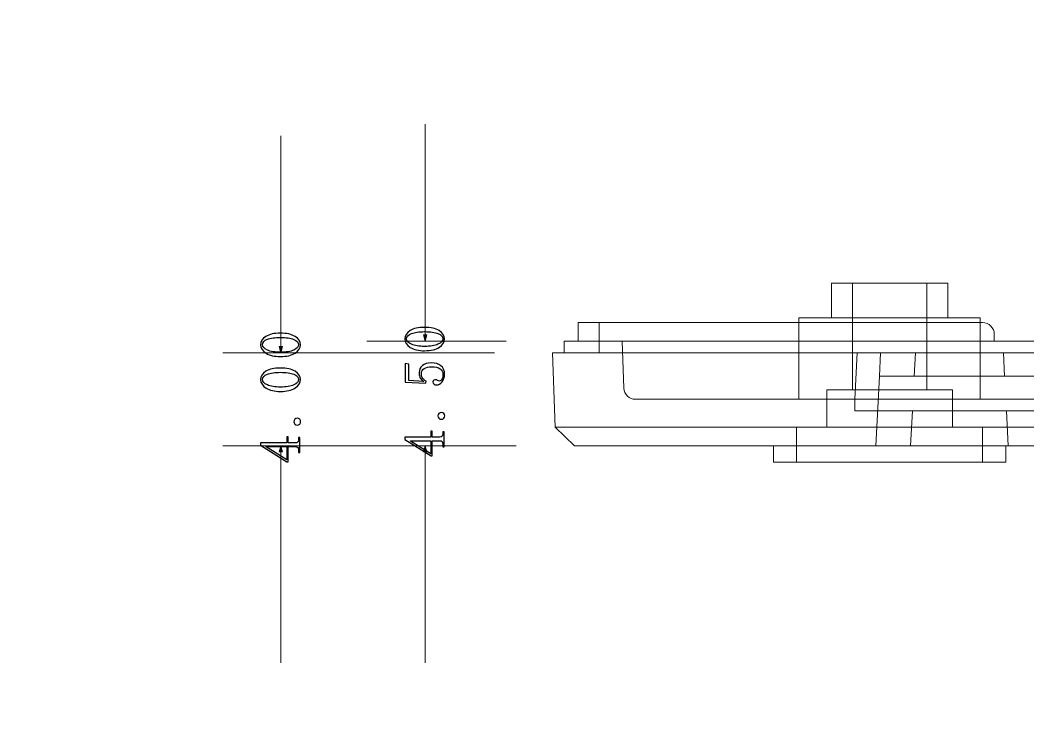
# Model space of a CAD drawing. Header units: millimetres. Extents: x -672 to 672, y -225 to 223.
# Drawn here: x -109.75 to -66.41, y -14.22 to 15.41 of the extents above; entities that cross this region are included whole.
import ezdxf
from ezdxf.lldxf.tags import DXFTag

# ---------------------------------------------------------------- set-up
doc = ezdxf.new("R2010")
doc.units = ezdxf.units.MM
doc.header["$MEASUREMENT"] = 0
doc.layers.add('layer 1', color=7, linetype='Continuous')
tags = doc.linetypes.add('New Line1', pattern=[0.2, 0.1, -0.1]).pattern_tags.tags
tags[6:7] = [DXFTag(74, 4), DXFTag(75, 0), DXFTag(340, '0'), DXFTag(46, 1.0), DXFTag(50, 0.0), DXFTag(44, 0.0), DXFTag(45, 0.0)]
tags[4:5] = [DXFTag(74, 4), DXFTag(75, 0), DXFTag(340, '0'), DXFTag(46, 1.0), DXFTag(50, 0.0), DXFTag(44, 0.0), DXFTag(45, 0.0)]
tags = doc.linetypes.add('New Line10', pattern=[0.2, 0.1, -0.1]).pattern_tags.tags
tags[6:7] = [DXFTag(74, 4), DXFTag(75, 0), DXFTag(340, '0'), DXFTag(46, 1.0), DXFTag(50, 0.0), DXFTag(44, 0.0), DXFTag(45, 0.0)]
tags[4:5] = [DXFTag(74, 4), DXFTag(75, 0), DXFTag(340, '0'), DXFTag(46, 1.0), DXFTag(50, 0.0), DXFTag(44, 0.0), DXFTag(45, 0.0)]
tags = doc.linetypes.add('New Line11', pattern=[0.2, 0.1, -0.1]).pattern_tags.tags
tags[6:7] = [DXFTag(74, 4), DXFTag(75, 0), DXFTag(340, '0'), DXFTag(46, 1.0), DXFTag(50, 0.0), DXFTag(44, 0.0), DXFTag(45, 0.0)]
tags[4:5] = [DXFTag(74, 4), DXFTag(75, 0), DXFTag(340, '0'), DXFTag(46, 1.0), DXFTag(50, 0.0), DXFTag(44, 0.0), DXFTag(45, 0.0)]
tags = doc.linetypes.add('New Line12', pattern=[0.2, 0.1, -0.1]).pattern_tags.tags
tags[6:7] = [DXFTag(74, 4), DXFTag(75, 0), DXFTag(340, '0'), DXFTag(46, 1.0), DXFTag(50, 0.0), DXFTag(44, 0.0), DXFTag(45, 0.0)]
tags[4:5] = [DXFTag(74, 4), DXFTag(75, 0), DXFTag(340, '0'), DXFTag(46, 1.0), DXFTag(50, 0.0), DXFTag(44, 0.0), DXFTag(45, 0.0)]
tags = doc.linetypes.add('New Line13', pattern=[0.2, 0.1, -0.1]).pattern_tags.tags
tags[6:7] = [DXFTag(74, 4), DXFTag(75, 0), DXFTag(340, '0'), DXFTag(46, 1.0), DXFTag(50, 0.0), DXFTag(44, 0.0), DXFTag(45, 0.0)]
tags[4:5] = [DXFTag(74, 4), DXFTag(75, 0), DXFTag(340, '0'), DXFTag(46, 1.0), DXFTag(50, 0.0), DXFTag(44, 0.0), DXFTag(45, 0.0)]
tags = doc.linetypes.add('New Line14', pattern=[0.2, 0.1, -0.1]).pattern_tags.tags
tags[6:7] = [DXFTag(74, 4), DXFTag(75, 0), DXFTag(340, '0'), DXFTag(46, 1.0), DXFTag(50, 0.0), DXFTag(44, 0.0), DXFTag(45, 0.0)]
tags[4:5] = [DXFTag(74, 4), DXFTag(75, 0), DXFTag(340, '0'), DXFTag(46, 1.0), DXFTag(50, 0.0), DXFTag(44, 0.0), DXFTag(45, 0.0)]
tags = doc.linetypes.add('New Line15', pattern=[0.2, 0.1, -0.1]).pattern_tags.tags
tags[6:7] = [DXFTag(74, 4), DXFTag(75, 0), DXFTag(340, '0'), DXFTag(46, 1.0), DXFTag(50, 0.0), DXFTag(44, 0.0), DXFTag(45, 0.0)]
tags[4:5] = [DXFTag(74, 4), DXFTag(75, 0), DXFTag(340, '0'), DXFTag(46, 1.0), DXFTag(50, 0.0), DXFTag(44, 0.0), DXFTag(45, 0.0)]
tags = doc.linetypes.add('New Line16', pattern=[0.2, 0.1, -0.1]).pattern_tags.tags
tags[6:7] = [DXFTag(74, 4), DXFTag(75, 0), DXFTag(340, '0'), DXFTag(46, 1.0), DXFTag(50, 0.0), DXFTag(44, 0.0), DXFTag(45, 0.0)]
tags[4:5] = [DXFTag(74, 4), DXFTag(75, 0), DXFTag(340, '0'), DXFTag(46, 1.0), DXFTag(50, 0.0), DXFTag(44, 0.0), DXFTag(45, 0.0)]
tags = doc.linetypes.add('New Line17', pattern=[0.2, 0.1, -0.1]).pattern_tags.tags
tags[6:7] = [DXFTag(74, 4), DXFTag(75, 0), DXFTag(340, '0'), DXFTag(46, 1.0), DXFTag(50, 0.0), DXFTag(44, 0.0), DXFTag(45, 0.0)]
tags[4:5] = [DXFTag(74, 4), DXFTag(75, 0), DXFTag(340, '0'), DXFTag(46, 1.0), DXFTag(50, 0.0), DXFTag(44, 0.0), DXFTag(45, 0.0)]
tags = doc.linetypes.add('New Line18', pattern=[0.2, 0.1, -0.1]).pattern_tags.tags
tags[6:7] = [DXFTag(74, 4), DXFTag(75, 0), DXFTag(340, '0'), DXFTag(46, 1.0), DXFTag(50, 0.0), DXFTag(44, 0.0), DXFTag(45, 0.0)]
tags[4:5] = [DXFTag(74, 4), DXFTag(75, 0), DXFTag(340, '0'), DXFTag(46, 1.0), DXFTag(50, 0.0), DXFTag(44, 0.0), DXFTag(45, 0.0)]
tags = doc.linetypes.add('New Line19', pattern=[0.2, 0.1, -0.1]).pattern_tags.tags
tags[6:7] = [DXFTag(74, 4), DXFTag(75, 0), DXFTag(340, '0'), DXFTag(46, 1.0), DXFTag(50, 0.0), DXFTag(44, 0.0), DXFTag(45, 0.0)]
tags[4:5] = [DXFTag(74, 4), DXFTag(75, 0), DXFTag(340, '0'), DXFTag(46, 1.0), DXFTag(50, 0.0), DXFTag(44, 0.0), DXFTag(45, 0.0)]
tags = doc.linetypes.add('New Line2', pattern=[0.2, 0.1, -0.1]).pattern_tags.tags
tags[6:7] = [DXFTag(74, 4), DXFTag(75, 0), DXFTag(340, '0'), DXFTag(46, 1.0), DXFTag(50, 0.0), DXFTag(44, 0.0), DXFTag(45, 0.0)]
tags[4:5] = [DXFTag(74, 4), DXFTag(75, 0), DXFTag(340, '0'), DXFTag(46, 1.0), DXFTag(50, 0.0), DXFTag(44, 0.0), DXFTag(45, 0.0)]
tags = doc.linetypes.add('New Line20', pattern=[0.2, 0.1, -0.1]).pattern_tags.tags
tags[6:7] = [DXFTag(74, 4), DXFTag(75, 0), DXFTag(340, '0'), DXFTag(46, 1.0), DXFTag(50, 0.0), DXFTag(44, 0.0), DXFTag(45, 0.0)]
tags[4:5] = [DXFTag(74, 4), DXFTag(75, 0), DXFTag(340, '0'), DXFTag(46, 1.0), DXFTag(50, 0.0), DXFTag(44, 0.0), DXFTag(45, 0.0)]
tags = doc.linetypes.add('New Line272', pattern=[0.2, 0.1, -0.1]).pattern_tags.tags
tags[6:7] = [DXFTag(74, 4), DXFTag(75, 0), DXFTag(340, '0'), DXFTag(46, 1.0), DXFTag(50, 0.0), DXFTag(44, 0.0), DXFTag(45, 0.0)]
tags[4:5] = [DXFTag(74, 4), DXFTag(75, 0), DXFTag(340, '0'), DXFTag(46, 1.0), DXFTag(50, 0.0), DXFTag(44, 0.0), DXFTag(45, 0.0)]
tags = doc.linetypes.add('New Line3', pattern=[0.2, 0.1, -0.1]).pattern_tags.tags
tags[6:7] = [DXFTag(74, 4), DXFTag(75, 0), DXFTag(340, '0'), DXFTag(46, 1.0), DXFTag(50, 0.0), DXFTag(44, 0.0), DXFTag(45, 0.0)]
tags[4:5] = [DXFTag(74, 4), DXFTag(75, 0), DXFTag(340, '0'), DXFTag(46, 1.0), DXFTag(50, 0.0), DXFTag(44, 0.0), DXFTag(45, 0.0)]
tags = doc.linetypes.add('New Line4', pattern=[0.2, 0.1, -0.1]).pattern_tags.tags
tags[6:7] = [DXFTag(74, 4), DXFTag(75, 0), DXFTag(340, '0'), DXFTag(46, 1.0), DXFTag(50, 0.0), DXFTag(44, 0.0), DXFTag(45, 0.0)]
tags[4:5] = [DXFTag(74, 4), DXFTag(75, 0), DXFTag(340, '0'), DXFTag(46, 1.0), DXFTag(50, 0.0), DXFTag(44, 0.0), DXFTag(45, 0.0)]
tags = doc.linetypes.add('New Line48', pattern=[0.2, 0.1, -0.1]).pattern_tags.tags
tags[6:7] = [DXFTag(74, 4), DXFTag(75, 0), DXFTag(340, '0'), DXFTag(46, 1.0), DXFTag(50, 0.0), DXFTag(44, 0.0), DXFTag(45, 0.0)]
tags[4:5] = [DXFTag(74, 4), DXFTag(75, 0), DXFTag(340, '0'), DXFTag(46, 1.0), DXFTag(50, 0.0), DXFTag(44, 0.0), DXFTag(45, 0.0)]
tags = doc.linetypes.add('New Line5', pattern=[0.2, 0.1, -0.1]).pattern_tags.tags
tags[6:7] = [DXFTag(74, 4), DXFTag(75, 0), DXFTag(340, '0'), DXFTag(46, 1.0), DXFTag(50, 0.0), DXFTag(44, 0.0), DXFTag(45, 0.0)]
tags[4:5] = [DXFTag(74, 4), DXFTag(75, 0), DXFTag(340, '0'), DXFTag(46, 1.0), DXFTag(50, 0.0), DXFTag(44, 0.0), DXFTag(45, 0.0)]
tags = doc.linetypes.add('New Line50', pattern=[0.2, 0.1, -0.1]).pattern_tags.tags
tags[6:7] = [DXFTag(74, 4), DXFTag(75, 0), DXFTag(340, '0'), DXFTag(46, 1.0), DXFTag(50, 0.0), DXFTag(44, 0.0), DXFTag(45, 0.0)]
tags[4:5] = [DXFTag(74, 4), DXFTag(75, 0), DXFTag(340, '0'), DXFTag(46, 1.0), DXFTag(50, 0.0), DXFTag(44, 0.0), DXFTag(45, 0.0)]
tags = doc.linetypes.add('New Line6', pattern=[0.2, 0.1, -0.1]).pattern_tags.tags
tags[6:7] = [DXFTag(74, 4), DXFTag(75, 0), DXFTag(340, '0'), DXFTag(46, 1.0), DXFTag(50, 0.0), DXFTag(44, 0.0), DXFTag(45, 0.0)]
tags[4:5] = [DXFTag(74, 4), DXFTag(75, 0), DXFTag(340, '0'), DXFTag(46, 1.0), DXFTag(50, 0.0), DXFTag(44, 0.0), DXFTag(45, 0.0)]
tags = doc.linetypes.add('New Line7', pattern=[0.2, 0.1, -0.1]).pattern_tags.tags
tags[6:7] = [DXFTag(74, 4), DXFTag(75, 0), DXFTag(340, '0'), DXFTag(46, 1.0), DXFTag(50, 0.0), DXFTag(44, 0.0), DXFTag(45, 0.0)]
tags[4:5] = [DXFTag(74, 4), DXFTag(75, 0), DXFTag(340, '0'), DXFTag(46, 1.0), DXFTag(50, 0.0), DXFTag(44, 0.0), DXFTag(45, 0.0)]
tags = doc.linetypes.add('New Line72', pattern=[0.2, 0.1, -0.1]).pattern_tags.tags
tags[6:7] = [DXFTag(74, 4), DXFTag(75, 0), DXFTag(340, '0'), DXFTag(46, 1.0), DXFTag(50, 0.0), DXFTag(44, 0.0), DXFTag(45, 0.0)]
tags[4:5] = [DXFTag(74, 4), DXFTag(75, 0), DXFTag(340, '0'), DXFTag(46, 1.0), DXFTag(50, 0.0), DXFTag(44, 0.0), DXFTag(45, 0.0)]
tags = doc.linetypes.add('New Line76', pattern=[0.2, 0.1, -0.1]).pattern_tags.tags
tags[6:7] = [DXFTag(74, 4), DXFTag(75, 0), DXFTag(340, '0'), DXFTag(46, 1.0), DXFTag(50, 0.0), DXFTag(44, 0.0), DXFTag(45, 0.0)]
tags[4:5] = [DXFTag(74, 4), DXFTag(75, 0), DXFTag(340, '0'), DXFTag(46, 1.0), DXFTag(50, 0.0), DXFTag(44, 0.0), DXFTag(45, 0.0)]
tags = doc.linetypes.add('New Line77', pattern=[0.2, 0.1, -0.1]).pattern_tags.tags
tags[6:7] = [DXFTag(74, 4), DXFTag(75, 0), DXFTag(340, '0'), DXFTag(46, 1.0), DXFTag(50, 0.0), DXFTag(44, 0.0), DXFTag(45, 0.0)]
tags[4:5] = [DXFTag(74, 4), DXFTag(75, 0), DXFTag(340, '0'), DXFTag(46, 1.0), DXFTag(50, 0.0), DXFTag(44, 0.0), DXFTag(45, 0.0)]
tags = doc.linetypes.add('New Line79', pattern=[0.2, 0.1, -0.1]).pattern_tags.tags
tags[6:7] = [DXFTag(74, 4), DXFTag(75, 0), DXFTag(340, '0'), DXFTag(46, 1.0), DXFTag(50, 0.0), DXFTag(44, 0.0), DXFTag(45, 0.0)]
tags[4:5] = [DXFTag(74, 4), DXFTag(75, 0), DXFTag(340, '0'), DXFTag(46, 1.0), DXFTag(50, 0.0), DXFTag(44, 0.0), DXFTag(45, 0.0)]
tags = doc.linetypes.add('New Line8', pattern=[0.2, 0.1, -0.1]).pattern_tags.tags
tags[6:7] = [DXFTag(74, 4), DXFTag(75, 0), DXFTag(340, '0'), DXFTag(46, 1.0), DXFTag(50, 0.0), DXFTag(44, 0.0), DXFTag(45, 0.0)]
tags[4:5] = [DXFTag(74, 4), DXFTag(75, 0), DXFTag(340, '0'), DXFTag(46, 1.0), DXFTag(50, 0.0), DXFTag(44, 0.0), DXFTag(45, 0.0)]
tags = doc.linetypes.add('New Line81', pattern=[0.2, 0.1, -0.1]).pattern_tags.tags
tags[6:7] = [DXFTag(74, 4), DXFTag(75, 0), DXFTag(340, '0'), DXFTag(46, 1.0), DXFTag(50, 0.0), DXFTag(44, 0.0), DXFTag(45, 0.0)]
tags[4:5] = [DXFTag(74, 4), DXFTag(75, 0), DXFTag(340, '0'), DXFTag(46, 1.0), DXFTag(50, 0.0), DXFTag(44, 0.0), DXFTag(45, 0.0)]
tags = doc.linetypes.add('New Line87', pattern=[0.2, 0.1, -0.1]).pattern_tags.tags
tags[6:7] = [DXFTag(74, 4), DXFTag(75, 0), DXFTag(340, '0'), DXFTag(46, 1.0), DXFTag(50, 0.0), DXFTag(44, 0.0), DXFTag(45, 0.0)]
tags[4:5] = [DXFTag(74, 4), DXFTag(75, 0), DXFTag(340, '0'), DXFTag(46, 1.0), DXFTag(50, 0.0), DXFTag(44, 0.0), DXFTag(45, 0.0)]
tags = doc.linetypes.add('New Line89', pattern=[0.2, 0.1, -0.1]).pattern_tags.tags
tags[6:7] = [DXFTag(74, 4), DXFTag(75, 0), DXFTag(340, '0'), DXFTag(46, 1.0), DXFTag(50, 0.0), DXFTag(44, 0.0), DXFTag(45, 0.0)]
tags[4:5] = [DXFTag(74, 4), DXFTag(75, 0), DXFTag(340, '0'), DXFTag(46, 1.0), DXFTag(50, 0.0), DXFTag(44, 0.0), DXFTag(45, 0.0)]
tags = doc.linetypes.add('New Line9', pattern=[0.2, 0.1, -0.1]).pattern_tags.tags
tags[6:7] = [DXFTag(74, 4), DXFTag(75, 0), DXFTag(340, '0'), DXFTag(46, 1.0), DXFTag(50, 0.0), DXFTag(44, 0.0), DXFTag(45, 0.0)]
tags[4:5] = [DXFTag(74, 4), DXFTag(75, 0), DXFTag(340, '0'), DXFTag(46, 1.0), DXFTag(50, 0.0), DXFTag(44, 0.0), DXFTag(45, 0.0)]

msp = doc.modelspace()

# ---------------------------------------------------------------- hatches: boundary and pattern name
at = {"layer": 'layer 1', "true_color": 0xff0000}
h = msp.add_hatch(color=1, dxfattribs=at)
edge = h.paths.add_edge_path()
edge.add_spline(control_points=[(-92.412, 1.8619), (-92.412, 1.8619), (-92.3406, 1.5953), (-92.3406, 1.5953), (-92.3406, 1.5953), (-92.2691, 1.8619), (-92.2691, 1.8619), (-92.2691, 1.8619), (-92.412, 1.8619), (-92.412, 1.8619)], knot_values=[0, 0, 0, 0, 0.3333333, 0.3333333, 0.3333333, 0.6666667, 0.6666667, 0.6666667, 1, 1, 1, 1], degree=3, periodic=1)
h = msp.add_hatch(color=1, dxfattribs=at)
edge = h.paths.add_edge_path()
edge.add_spline(control_points=[(-98.6134, 1.3619), (-98.6134, 1.3619), (-98.542, 1.0953), (-98.542, 1.0953), (-98.542, 1.0953), (-98.4705, 1.3619), (-98.4705, 1.3619), (-98.4705, 1.3619), (-98.6134, 1.3619), (-98.6134, 1.3619)], knot_values=[0, 0, 0, 0, 0.3333333, 0.3333333, 0.3333333, 0.6666667, 0.6666667, 0.6666667, 1, 1, 1, 1], degree=3, periodic=1)
h = msp.add_hatch(color=1, dxfattribs=at)
edge = h.paths.add_edge_path()
edge.add_spline(control_points=[(-98.6134, -3.1713), (-98.6134, -3.1713), (-98.542, -2.9047), (-98.542, -2.9047), (-98.542, -2.9047), (-98.4705, -3.1713), (-98.4705, -3.1713), (-98.4705, -3.1713), (-98.6134, -3.1713), (-98.6134, -3.1713)], knot_values=[0, 0, 0, 0, 0.3333333, 0.3333333, 0.3333333, 0.6666667, 0.6666667, 0.6666667, 1, 1, 1, 1], degree=3, periodic=1)
h = msp.add_hatch(color=1, dxfattribs=at)
edge = h.paths.add_edge_path()
edge.add_spline(control_points=[(-92.412, -3.1713), (-92.412, -3.1713), (-92.3406, -2.9047), (-92.3406, -2.9047), (-92.3406, -2.9047), (-92.2691, -3.1713), (-92.2691, -3.1713), (-92.2691, -3.1713), (-92.412, -3.1713), (-92.412, -3.1713)], knot_values=[0, 0, 0, 0, 0.3333333, 0.3333333, 0.3333333, 0.6666667, 0.6666667, 0.6666667, 1, 1, 1, 1], degree=3, periodic=1)

# ---------------------------------------------------------------- linework, layer by layer
at = {"layer": 'layer 1', "lineweight": 40}
msp.add_open_spline([(123.1599, 207.75), (123.1599, 207.75), (-161.8401, 207.75), (-161.8401, 207.75), (-161.8401, 207.75), (-161.8401, -207.75), (-161.8401, -207.75), (-161.8401, -207.75), (123.1599, -207.75), (123.1599, -207.75), (123.1599, -207.75), (123.1599, 207.75), (123.1599, 207.75)], degree=3, knots=[0, 0, 0, 0, 0.25, 0.25, 0.25, 0.5, 0.5, 0.5, 0.75, 0.75, 0.75, 1, 1, 1, 1], dxfattribs=at)
at = {"layer": 'layer 1', "lineweight": 9}
for points, knots in [([(-68.4578, -48.9807), (-68.4578, -46.8268), (-70.2039, -45.0807), (-72.3578, -45.0807), (-74.5117, -45.0807), (-76.2578, -46.8268), (-76.2578, -48.9807), (-76.2578, -51.1346), (-74.5117, -52.8807), (-72.3578, -52.8807), (-70.2039, -52.8807), (-68.4578, -51.1347), (-68.4578, -48.9808), (-68.4578, 54.4064), (-68.4578, -152.3679), (-68.4578, -48.9807)], [0, 0, 0, 0, 0.25, 0.25, 0.25, 0.5, 0.5, 0.5, 0.75, 0.75, 0.75, 1, 1, 1, 1.0001, 1.0001, 1.0001, 1.0001]), ([(-67.8578, 1.8953), (-67.8578, 2.0279), (-67.9105, 2.1551), (-68.0042, 2.2488), (-68.098, 2.3426), (-68.2252, 2.3953), (-68.3578, 2.3953)], [0, 0, 0, 0, 0.5, 0.5, 0.5, 1, 1, 1, 1])]:
    msp.add_open_spline(points, degree=3, knots=knots, dxfattribs=at)
at = {"layer": 'layer 1', "color": 1, "lineweight": 0}
for points in [[(-92.3406, 10.928), (-92.3406, 10.928), (-92.3406, 1.5953), (-92.3406, 1.5953)], [(-98.542, 10.428), (-98.542, 10.428), (-98.542, 1.0953), (-98.542, 1.0953)], [(-88.8578, 1.5953), (-88.8578, 1.5953), (-94.8406, 1.5953), (-94.8406, 1.5953)], [(-89.3578, 1.0953), (-89.3578, 1.0953), (-101.042, 1.0953), (-101.042, 1.0953)], [(-88.4181, -2.9047), (-88.4181, -2.9047), (-101.042, -2.9047), (-101.042, -2.9047)], [(-98.542, -2.9047), (-98.542, -2.9047), (-98.542, -12.2374), (-98.542, -12.2374)], [(-88.4181, -2.9047), (-88.4181, -2.9047), (-94.8406, -2.9047), (-94.8406, -2.9047)], [(-92.3406, -2.9047), (-92.3406, -2.9047), (-92.3406, -12.2374), (-92.3406, -12.2374)]]:
    msp.add_open_spline(points, degree=3, dxfattribs=at)
at = {"layer": 'layer 1', "lineweight": 9}
for points in [[(-74.8578, 2.5953), (-74.8578, 2.5953), (-74.8578, 4.0953), (-74.8578, 4.0953)], [(-74.8578, 4.0953), (-74.8578, 4.0953), (-69.8578, 4.0953), (-69.8578, 4.0953)], [(-69.8578, 2.5953), (-69.8578, 2.5953), (-69.8578, 4.0953), (-69.8578, 4.0953)], [(-85.7578, 1.5953), (-85.7578, 1.5953), (-85.7578, 2.3953), (-85.7578, 2.3953)], [(-85.7578, 2.3953), (-85.7578, 2.3953), (-68.3578, 2.3953), (-68.3578, 2.3953)], [(-76.2578, 2.3953), (-76.2578, 2.3953), (-76.2578, 2.5953), (-76.2578, 2.5953)], [(-76.2578, 2.5953), (-76.2578, 2.5953), (-68.4578, 2.5953), (-68.4578, 2.5953)], [(-68.4578, 2.3953), (-68.4578, 2.3953), (-68.4578, 2.5953), (-68.4578, 2.5953)], [(-67.8578, 1.5953), (-67.8578, 1.5953), (-67.8578, 1.8953), (-67.8578, 1.8953)], [(-86.3578, 1.0953), (-86.3578, 1.0953), (-86.3578, 1.5953), (-86.3578, 1.5953)], [(-86.3578, 1.5953), (-86.3578, 1.5953), (62.6422, 1.5953), (62.6422, 1.5953)], [(-86.8578, 1.0953), (-86.8578, 1.0953), (-86.746, -2.1052), (-86.746, -2.1052)], [(-86.8578, 1.0953), (-86.8578, 1.0953), (63.1422, 1.0953), (63.1422, 1.0953)], [(-85.9181, -2.9047), (-85.9181, -2.9047), (-86.746, -2.1052), (-86.746, -2.1052)], [(63.0304, -2.1052), (63.0304, -2.1052), (-86.746, -2.1052), (-86.746, -2.1052)], [(62.2025, -2.9047), (62.2025, -2.9047), (-85.9181, -2.9047), (-85.9181, -2.9047)], [(-77.3578, -2.9047), (-77.3578, -2.9047), (-77.3578, -3.6047), (-77.3578, -3.6047)], [(-67.3578, -2.9047), (-67.3578, -2.9047), (-67.3578, -3.6047), (-67.3578, -3.6047)], [(-67.3578, -3.6047), (-67.3578, -3.6047), (-77.3578, -3.6047), (-77.3578, -3.6047)]]:
    msp.add_open_spline(points, degree=3, dxfattribs=at)
at = {"layer": 'layer 1', "color": 8, "linetype": 'New Line7', "lineweight": 9}
msp.add_open_spline([(-73.9578, 4.0953), (-73.9578, 4.0953), (-73.9578, -0.5047), (-73.9578, -0.5047)], degree=3, dxfattribs=at)
at = {"layer": 'layer 1', "color": 8, "linetype": 'New Line89', "lineweight": 9}
msp.add_open_spline([(-70.7578, 4.0953), (-70.7578, 4.0953), (-73.9578, 4.0953), (-73.9578, 4.0953)], degree=3, dxfattribs=at)
at = {"layer": 'layer 1', "color": 8, "linetype": 'New Line14', "lineweight": 9}
msp.add_open_spline([(-70.7578, 4.0953), (-70.7578, 4.0953), (-70.7578, -0.5047), (-70.7578, -0.5047)], degree=3, dxfattribs=at)
at = {"layer": 'layer 1', "color": 3}
for points, knots in [([(-91.7303, 2.0495), (-91.5773, 1.9549), (-91.5007, 1.8361), (-91.5007, 1.6932), (-91.5007, 1.5499), (-91.5757, 1.4295), (-91.7253, 1.3316), (-91.8753, 1.2341), (-92.0869, 1.1853), (-92.3603, 1.1853), (-92.614, 1.1853), (-92.819, 1.2324), (-92.9753, 1.327), (-93.1315, 1.4211), (-93.2098, 1.5432), (-93.2098, 1.6932), (-93.2098, 1.8361), (-93.1348, 1.9549), (-92.9853, 2.0495), (-92.8353, 2.1441), (-92.6269, 2.1911), (-92.3603, 2.1911), (-92.0932, 2.1911), (-91.8832, 2.1441), (-91.7303, 2.0495)], [0, 0, 0, 0, 0.125, 0.125, 0.125, 0.25, 0.25, 0.25, 0.375, 0.375, 0.375, 0.5, 0.5, 0.5, 0.625, 0.625, 0.625, 0.75, 0.75, 0.75, 0.875, 0.875, 0.875, 1, 1, 1, 1]), ([(-97.9317, 1.7995), (-97.7787, 1.7049), (-97.7021, 1.5861), (-97.7021, 1.4432), (-97.7021, 1.2999), (-97.7771, 1.1795), (-97.9267, 1.0816), (-98.0767, 0.9841), (-98.2883, 0.9353), (-98.5617, 0.9353), (-98.8154, 0.9353), (-99.0204, 0.9824), (-99.1767, 1.077), (-99.3329, 1.1711), (-99.4112, 1.2932), (-99.4112, 1.4432), (-99.4112, 1.5861), (-99.3362, 1.7049), (-99.1867, 1.7995), (-99.0367, 1.8941), (-98.8283, 1.9411), (-98.5617, 1.9411), (-98.2946, 1.9411), (-98.0846, 1.8941), (-97.9317, 1.7995)], [0, 0, 0, 0, 0.125, 0.125, 0.125, 0.25, 0.25, 0.25, 0.375, 0.375, 0.375, 0.5, 0.5, 0.5, 0.625, 0.625, 0.625, 0.75, 0.75, 0.75, 0.875, 0.875, 0.875, 1, 1, 1, 1]), ([(-99.1229, 1.6774), (-99.2629, 1.6253), (-99.3329, 1.5474), (-99.3329, 1.4432), (-99.3329, 1.352), (-99.2629, 1.2753), (-99.1229, 1.2136), (-98.9833, 1.1516), (-98.7958, 1.1207), (-98.5617, 1.1207), (-98.3142, 1.1207), (-98.1221, 1.1516), (-97.9854, 1.2136), (-97.8487, 1.2753), (-97.7804, 1.352), (-97.7804, 1.4432), (-97.7804, 1.5407), (-97.8487, 1.6174), (-97.9854, 1.6724), (-98.1221, 1.7278), (-98.3142, 1.7557), (-98.5617, 1.7557), (-98.7958, 1.7557), (-98.9833, 1.7295), (-99.1229, 1.6774)], [0, 0, 0, 0, 0.125, 0.125, 0.125, 0.25, 0.25, 0.25, 0.375, 0.375, 0.375, 0.5, 0.5, 0.5, 0.625, 0.625, 0.625, 0.75, 0.75, 0.75, 0.875, 0.875, 0.875, 1, 1, 1, 1]), ([(-92.9215, 1.9274), (-93.0615, 1.8753), (-93.1315, 1.7974), (-93.1315, 1.6932), (-93.1315, 1.602), (-93.0615, 1.5253), (-92.9215, 1.4636), (-92.7819, 1.4016), (-92.5944, 1.3707), (-92.3603, 1.3707), (-92.1128, 1.3707), (-91.9207, 1.4016), (-91.784, 1.4636), (-91.6473, 1.5253), (-91.579, 1.602), (-91.579, 1.6932), (-91.579, 1.7907), (-91.6473, 1.8674), (-91.784, 1.9224), (-91.9207, 1.9778), (-92.1128, 2.0057), (-92.3603, 2.0057), (-92.5944, 2.0057), (-92.7819, 1.9795), (-92.9215, 1.9274)], [0, 0, 0, 0, 0.125, 0.125, 0.125, 0.25, 0.25, 0.25, 0.375, 0.375, 0.375, 0.5, 0.5, 0.5, 0.625, 0.625, 0.625, 0.75, 0.75, 0.75, 0.875, 0.875, 0.875, 1, 1, 1, 1]), ([(-97.9317, 0.2995), (-97.7787, 0.2049), (-97.7021, 0.0861), (-97.7021, -0.0568), (-97.7021, -0.2001), (-97.7771, -0.3205), (-97.9267, -0.4184), (-98.0767, -0.5159), (-98.2883, -0.5647), (-98.5617, -0.5647), (-98.8154, -0.5647), (-99.0204, -0.5176), (-99.1767, -0.423), (-99.3329, -0.3289), (-99.4112, -0.2068), (-99.4112, -0.0568), (-99.4112, 0.0861), (-99.3362, 0.2049), (-99.1867, 0.2995), (-99.0367, 0.3941), (-98.8283, 0.4411), (-98.5617, 0.4411), (-98.2946, 0.4411), (-98.0846, 0.3941), (-97.9317, 0.2995)], [0, 0, 0, 0, 0.125, 0.125, 0.125, 0.25, 0.25, 0.25, 0.375, 0.375, 0.375, 0.5, 0.5, 0.5, 0.625, 0.625, 0.625, 0.75, 0.75, 0.75, 0.875, 0.875, 0.875, 1, 1, 1, 1]), ([(-92.5653, 0.0516), (-92.5848, 0.1132), (-92.5944, 0.177), (-92.5944, 0.242), (-92.5944, 0.3657), (-92.5473, 0.4666), (-92.4528, 0.5445), (-92.3586, 0.6228), (-92.2332, 0.662), (-92.0769, 0.662), (-91.9011, 0.662), (-91.7611, 0.6211), (-91.6569, 0.5399), (-91.5528, 0.4582), (-91.5007, 0.3332), (-91.5007, 0.1636), (-91.5007, 0.0466), (-91.5348, -0.0576), (-91.6032, -0.1489), (-91.6715, -0.2397), (-91.7548, -0.2855), (-91.8523, -0.2855), (-91.8915, -0.2855), (-91.9257, -0.2743), (-91.9548, -0.2514), (-91.984, -0.2284), (-91.999, -0.1976), (-91.999, -0.1584), (-91.999, -0.1193), (-91.9857, -0.0934), (-91.9598, -0.0805), (-91.9336, -0.0672), (-91.9111, -0.0609), (-91.8915, -0.0609), (-91.8523, -0.0609), (-91.8215, -0.0705), (-91.7986, -0.0901), (-91.7757, -0.1097), (-91.7515, -0.1193), (-91.7253, -0.1193), (-91.6732, -0.1193), (-91.6344, -0.0884), (-91.6082, -0.0268), (-91.5823, 0.0353), (-91.569, 0.102), (-91.569, 0.1736), (-91.569, 0.2778), (-91.6115, 0.3574), (-91.6961, 0.4128), (-91.7807, 0.4682), (-91.9011, 0.4957), (-92.0573, 0.4957), (-92.1878, 0.4957), (-92.2936, 0.4716), (-92.3748, 0.4224), (-92.4561, 0.3736), (-92.4969, 0.3003), (-92.4969, 0.2028), (-92.4969, 0.1311), (-92.484, 0.0695), (-92.4578, 0.0174), (-92.4319, -0.0347), (-92.3765, -0.0834), (-92.2919, -0.1293), (-92.2919, -0.1293), (-92.3015, -0.2172), (-92.3015, -0.2172), (-92.3015, -0.2172), (-93.1903, -0.1684), (-93.1903, -0.1684), (-93.1903, -0.1684), (-93.1903, 0.6324), (-93.1903, 0.6324), (-93.1903, 0.6324), (-93.0436, 0.6032), (-93.0436, 0.6032), (-93.0436, 0.6032), (-93.0436, -0.1001), (-93.0436, -0.1001), (-93.0436, -0.1001), (-92.3994, -0.1389), (-92.3994, -0.1389), (-92.4903, -0.0739), (-92.5457, -0.0105), (-92.5653, 0.0516)], [0, 0, 0, 0, 0.0357143, 0.0357143, 0.0357143, 0.0714286, 0.0714286, 0.0714286, 0.1071429, 0.1071429, 0.1071429, 0.1428571, 0.1428571, 0.1428571, 0.1785714, 0.1785714, 0.1785714, 0.2142857, 0.2142857, 0.2142857, 0.25, 0.25, 0.25, 0.2857143, 0.2857143, 0.2857143, 0.3214286, 0.3214286, 0.3214286, 0.3571429, 0.3571429, 0.3571429, 0.3928571, 0.3928571, 0.3928571, 0.4285714, 0.4285714, 0.4285714, 0.4642857, 0.4642857, 0.4642857, 0.5, 0.5, 0.5, 0.5357143, 0.5357143, 0.5357143, 0.5714286, 0.5714286, 0.5714286, 0.6071429, 0.6071429, 0.6071429, 0.6428571, 0.6428571, 0.6428571, 0.6785714, 0.6785714, 0.6785714, 0.7142857, 0.7142857, 0.7142857, 0.75, 0.75, 0.75, 0.7857143, 0.7857143, 0.7857143, 0.8214286, 0.8214286, 0.8214286, 0.8571429, 0.8571429, 0.8571429, 0.8928571, 0.8928571, 0.8928571, 0.9285714, 0.9285714, 0.9285714, 0.9642857, 0.9642857, 0.9642857, 1, 1, 1, 1]), ([(-99.1229, 0.1774), (-99.2629, 0.1253), (-99.3329, 0.0474), (-99.3329, -0.0568), (-99.3329, -0.148), (-99.2629, -0.2247), (-99.1229, -0.2864), (-98.9833, -0.3484), (-98.7958, -0.3793), (-98.5617, -0.3793), (-98.3142, -0.3793), (-98.1221, -0.3484), (-97.9854, -0.2864), (-97.8487, -0.2247), (-97.7804, -0.148), (-97.7804, -0.0568), (-97.7804, 0.0407), (-97.8487, 0.1174), (-97.9854, 0.1724), (-98.1221, 0.2278), (-98.3142, 0.2557), (-98.5617, 0.2557), (-98.7958, 0.2557), (-98.9833, 0.2295), (-99.1229, 0.1774)], [0, 0, 0, 0, 0.125, 0.125, 0.125, 0.25, 0.25, 0.25, 0.375, 0.375, 0.375, 0.5, 0.5, 0.5, 0.625, 0.625, 0.625, 0.75, 0.75, 0.75, 0.875, 0.875, 0.875, 1, 1, 1, 1]), ([(-97.7317, -1.7668), (-97.7054, -1.7964), (-97.6925, -1.8305), (-97.6925, -1.8693), (-97.6925, -1.9084), (-97.7054, -1.9426), (-97.7317, -1.9722), (-97.7575, -2.0014), (-97.7933, -2.0159), (-97.8387, -2.0159), (-97.8846, -2.0159), (-97.9204, -2.0014), (-97.9462, -1.9722), (-97.9725, -1.9426), (-97.9854, -1.9084), (-97.9854, -1.8693), (-97.9854, -1.8305), (-97.9708, -1.7964), (-97.9417, -1.7668), (-97.9121, -1.7376), (-97.8779, -1.723), (-97.8387, -1.723), (-97.7933, -1.723), (-97.7575, -1.7376), (-97.7317, -1.7668)], [0, 0, 0, 0, 0.125, 0.125, 0.125, 0.25, 0.25, 0.25, 0.375, 0.375, 0.375, 0.5, 0.5, 0.5, 0.625, 0.625, 0.625, 0.75, 0.75, 0.75, 0.875, 0.875, 0.875, 1, 1, 1, 1]), ([(-91.5303, -1.5168), (-91.504, -1.5464), (-91.4911, -1.5805), (-91.4911, -1.6193), (-91.4911, -1.6584), (-91.504, -1.6926), (-91.5303, -1.7222), (-91.5561, -1.7514), (-91.5919, -1.7659), (-91.6373, -1.7659), (-91.6832, -1.7659), (-91.719, -1.7514), (-91.7448, -1.7222), (-91.7711, -1.6926), (-91.784, -1.6584), (-91.784, -1.6193), (-91.784, -1.5805), (-91.7694, -1.5464), (-91.7403, -1.5168), (-91.7107, -1.4876), (-91.6765, -1.473), (-91.6373, -1.473), (-91.5919, -1.473), (-91.5561, -1.4876), (-91.5303, -1.5168)], [0, 0, 0, 0, 0.125, 0.125, 0.125, 0.25, 0.25, 0.25, 0.375, 0.375, 0.375, 0.5, 0.5, 0.5, 0.625, 0.625, 0.625, 0.75, 0.75, 0.75, 0.875, 0.875, 0.875, 1, 1, 1, 1]), ([(-98.2296, -2.7834), (-98.2296, -2.7834), (-97.9075, -2.7834), (-97.9075, -2.7834), (-97.8617, -2.7834), (-97.8292, -2.7705), (-97.8096, -2.7443), (-97.79, -2.7184), (-97.7804, -2.6826), (-97.7804, -2.6372), (-97.7804, -2.6372), (-97.7804, -2.5493), (-97.7804, -2.5493), (-97.7804, -2.5493), (-97.7217, -2.5493), (-97.7217, -2.5493), (-97.7217, -2.5493), (-97.7217, -3.1939), (-97.7217, -3.1939), (-97.7217, -3.1939), (-97.7804, -3.1939), (-97.7804, -3.1939), (-97.7804, -3.1939), (-97.7804, -3.0864), (-97.7804, -3.0864), (-97.7804, -3.0343), (-97.79, -2.9968), (-97.8096, -2.9739), (-97.8292, -2.9514), (-97.8617, -2.9397), (-97.9075, -2.9397), (-97.9075, -2.9397), (-98.2296, -2.9397), (-98.2296, -2.9397), (-98.2296, -2.9397), (-98.2296, -3.5939), (-98.2296, -3.5939), (-98.2296, -3.5939), (-98.2783, -3.5939), (-98.2783, -3.5939), (-98.2783, -3.5939), (-99.4112, -2.8814), (-99.4112, -2.8814), (-99.4112, -2.8814), (-99.4112, -2.7834), (-99.4112, -2.7834), (-99.4112, -2.7834), (-98.2883, -2.7834), (-98.2883, -2.7834), (-98.2883, -2.7834), (-98.2883, -2.5197), (-98.2883, -2.5197), (-98.2883, -2.5197), (-98.2296, -2.5197), (-98.2296, -2.5197), (-98.2296, -2.5197), (-98.2296, -2.7834), (-98.2296, -2.7834)], [0, 0, 0, 0, 0.0526316, 0.0526316, 0.0526316, 0.1052632, 0.1052632, 0.1052632, 0.1578947, 0.1578947, 0.1578947, 0.2105263, 0.2105263, 0.2105263, 0.2631579, 0.2631579, 0.2631579, 0.3157895, 0.3157895, 0.3157895, 0.3684211, 0.3684211, 0.3684211, 0.4210526, 0.4210526, 0.4210526, 0.4736842, 0.4736842, 0.4736842, 0.5263158, 0.5263158, 0.5263158, 0.5789474, 0.5789474, 0.5789474, 0.6315789, 0.6315789, 0.6315789, 0.6842105, 0.6842105, 0.6842105, 0.7368421, 0.7368421, 0.7368421, 0.7894737, 0.7894737, 0.7894737, 0.8421053, 0.8421053, 0.8421053, 0.8947368, 0.8947368, 0.8947368, 0.9473684, 0.9473684, 0.9473684, 1, 1, 1, 1]), ([(-92.0282, -2.5334), (-92.0282, -2.5334), (-91.7061, -2.5334), (-91.7061, -2.5334), (-91.6603, -2.5334), (-91.6278, -2.5205), (-91.6082, -2.4943), (-91.5886, -2.4684), (-91.579, -2.4326), (-91.579, -2.3872), (-91.579, -2.3872), (-91.579, -2.2993), (-91.579, -2.2993), (-91.579, -2.2993), (-91.5203, -2.2993), (-91.5203, -2.2993), (-91.5203, -2.2993), (-91.5203, -2.9439), (-91.5203, -2.9439), (-91.5203, -2.9439), (-91.579, -2.9439), (-91.579, -2.9439), (-91.579, -2.9439), (-91.579, -2.8364), (-91.579, -2.8364), (-91.579, -2.7843), (-91.5886, -2.7468), (-91.6082, -2.7239), (-91.6278, -2.7014), (-91.6603, -2.6897), (-91.7061, -2.6897), (-91.7061, -2.6897), (-92.0282, -2.6897), (-92.0282, -2.6897), (-92.0282, -2.6897), (-92.0282, -3.3439), (-92.0282, -3.3439), (-92.0282, -3.3439), (-92.0769, -3.3439), (-92.0769, -3.3439), (-92.0769, -3.3439), (-93.2098, -2.6314), (-93.2098, -2.6314), (-93.2098, -2.6314), (-93.2098, -2.5334), (-93.2098, -2.5334), (-93.2098, -2.5334), (-92.0869, -2.5334), (-92.0869, -2.5334), (-92.0869, -2.5334), (-92.0869, -2.2697), (-92.0869, -2.2697), (-92.0869, -2.2697), (-92.0282, -2.2697), (-92.0282, -2.2697), (-92.0282, -2.2697), (-92.0282, -2.5334), (-92.0282, -2.5334)], [0, 0, 0, 0, 0.0526316, 0.0526316, 0.0526316, 0.1052632, 0.1052632, 0.1052632, 0.1578947, 0.1578947, 0.1578947, 0.2105263, 0.2105263, 0.2105263, 0.2631579, 0.2631579, 0.2631579, 0.3157895, 0.3157895, 0.3157895, 0.3684211, 0.3684211, 0.3684211, 0.4210526, 0.4210526, 0.4210526, 0.4736842, 0.4736842, 0.4736842, 0.5263158, 0.5263158, 0.5263158, 0.5789474, 0.5789474, 0.5789474, 0.6315789, 0.6315789, 0.6315789, 0.6842105, 0.6842105, 0.6842105, 0.7368421, 0.7368421, 0.7368421, 0.7894737, 0.7894737, 0.7894737, 0.8421053, 0.8421053, 0.8421053, 0.8947368, 0.8947368, 0.8947368, 0.9473684, 0.9473684, 0.9473684, 1, 1, 1, 1]), ([(-99.1671, -2.9397), (-99.1671, -2.9397), (-99.1671, -2.9497), (-99.1671, -2.9497), (-99.1671, -2.9497), (-98.2883, -3.5064), (-98.2883, -3.5064), (-98.2883, -3.5064), (-98.2883, -2.9397), (-98.2883, -2.9397), (-98.2883, -2.9397), (-99.1671, -2.9397), (-99.1671, -2.9397)], [0, 0, 0, 0, 0.25, 0.25, 0.25, 0.5, 0.5, 0.5, 0.75, 0.75, 0.75, 1, 1, 1, 1]), ([(-92.9657, -2.6897), (-92.9657, -2.6897), (-92.9657, -2.6997), (-92.9657, -2.6997), (-92.9657, -2.6997), (-92.0869, -3.2564), (-92.0869, -3.2564), (-92.0869, -3.2564), (-92.0869, -2.6897), (-92.0869, -2.6897), (-92.0869, -2.6897), (-92.9657, -2.6897), (-92.9657, -2.6897)], [0, 0, 0, 0, 0.25, 0.25, 0.25, 0.5, 0.5, 0.5, 0.75, 0.75, 0.75, 1, 1, 1, 1])]:
    msp.add_open_spline(points, degree=3, knots=knots, dxfattribs=at)
at = {"layer": 'layer 1', "color": 8, "linetype": 'New Line2', "lineweight": 9}
msp.add_open_spline([(-84.8578, 1.0953), (-84.8578, 1.0953), (-84.8578, 2.3953), (-84.8578, 2.3953)], degree=3, dxfattribs=at)
at = {"layer": 'layer 1', "color": 8, "linetype": 'New Line5', "lineweight": 9}
msp.add_open_spline([(-76.2578, -0.9047), (-76.2578, -0.9047), (-76.2578, 2.3953), (-76.2578, 2.3953)], degree=3, dxfattribs=at)
at = {"layer": 'layer 1', "color": 8, "linetype": 'New Line87', "lineweight": 9}
msp.add_open_spline([(-70.7578, 2.5953), (-70.7578, 2.5953), (-73.9578, 2.5953), (-73.9578, 2.5953)], degree=3, dxfattribs=at)
at = {"layer": 'layer 1', "color": 8, "linetype": 'New Line16', "lineweight": 9}
msp.add_open_spline([(-68.4578, -0.9047), (-68.4578, -0.9047), (-68.4578, 2.3953), (-68.4578, 2.3953)], degree=3, dxfattribs=at)
at = {"layer": 'layer 1', "color": 1, "lineweight": 0}
for points in [[(-92.412, 1.8619), (-92.412, 1.8619), (-92.3406, 1.5953), (-92.3406, 1.5953), (-92.3406, 1.5953), (-92.2691, 1.8619), (-92.2691, 1.8619), (-92.2691, 1.8619), (-92.412, 1.8619), (-92.412, 1.8619)], [(-98.6134, 1.3619), (-98.6134, 1.3619), (-98.542, 1.0953), (-98.542, 1.0953), (-98.542, 1.0953), (-98.4705, 1.3619), (-98.4705, 1.3619), (-98.4705, 1.3619), (-98.6134, 1.3619), (-98.6134, 1.3619)], [(-98.6134, -3.1713), (-98.6134, -3.1713), (-98.542, -2.9047), (-98.542, -2.9047), (-98.542, -2.9047), (-98.4705, -3.1713), (-98.4705, -3.1713), (-98.4705, -3.1713), (-98.6134, -3.1713), (-98.6134, -3.1713)], [(-92.412, -3.1713), (-92.412, -3.1713), (-92.3406, -2.9047), (-92.3406, -2.9047), (-92.3406, -2.9047), (-92.2691, -3.1713), (-92.2691, -3.1713), (-92.2691, -3.1713), (-92.412, -3.1713), (-92.412, -3.1713)]]:
    msp.add_open_spline(points, degree=3, knots=[0, 0, 0, 0, 0.3333333, 0.3333333, 0.3333333, 0.6666667, 0.6666667, 0.6666667, 1, 1, 1, 1], dxfattribs=at)
at = {"layer": 'layer 1', "color": 8, "linetype": 'New Line1', "lineweight": 9}
msp.add_open_spline([(-83.8578, 1.5953), (-83.8578, 1.5953), (-83.7873, -0.4222), (-83.7873, -0.4222)], degree=3, dxfattribs=at)
at = {"layer": 'layer 1', "color": 8, "linetype": 'New Line10', "lineweight": 9}
msp.add_open_spline([(-73.7517, 1.0953), (-73.7517, 1.0953), (-73.8578, -0.9047), (-73.8578, -0.9047)], degree=3, dxfattribs=at)
at = {"layer": 'layer 1', "color": 8, "linetype": 'New Line8', "lineweight": 9}
msp.add_open_spline([(-72.7482, 1.0953), (-72.7482, 1.0953), (-72.8006, 0.0953), (-72.8006, 0.0953)], degree=3, dxfattribs=at)
at = {"layer": 'layer 1', "color": 8, "linetype": 'New Line11', "lineweight": 9}
msp.add_open_spline([(-72.7465, 1.0953), (-72.7465, 1.0953), (-72.8002, 0.0953), (-72.8002, 0.0953)], degree=3, dxfattribs=at)
at = {"layer": 'layer 1', "color": 8, "linetype": 'New Line18', "lineweight": 9}
msp.add_open_spline([(-71.2482, 1.0953), (-71.2482, 1.0953), (-71.3006, 0.0953), (-71.3006, 0.0953)], degree=3, dxfattribs=at)
at = {"layer": 'layer 1', "color": 8, "linetype": 'New Line20', "lineweight": 9}
msp.add_open_spline([(-71.3006, 0.0953), (-71.3006, 0.0953), (-71.2482, 1.0953), (-71.2482, 1.0953)], degree=3, dxfattribs=at)
at = {"layer": 'layer 1', "color": 8, "linetype": 'New Line13', "lineweight": 9}
msp.add_open_spline([(-67.415, 0.0953), (-67.415, 0.0953), (-67.4674, 1.0953), (-67.4674, 1.0953)], degree=3, dxfattribs=at)
at = {"layer": 'layer 1', "color": 8, "linetype": 'New Line9', "lineweight": 9}
msp.add_open_spline([(-72.8002, 0.0953), (-72.8002, 0.0953), (-72.9578, -2.9047), (-72.9578, -2.9047)], degree=3, dxfattribs=at)
at = {"layer": 'layer 1', "color": 8, "linetype": 'New Line81', "lineweight": 9}
msp.add_open_spline([(-65.915, 0.0953), (-65.915, 0.0953), (-72.8002, 0.0953), (-72.8002, 0.0953)], degree=3, dxfattribs=at)
at = {"layer": 'layer 1', "color": 8, "linetype": 'New Line272', "lineweight": 9}
msp.add_open_spline([(-83.7873, -0.4222), (-83.7779, -0.6913), (-83.557, -0.9047), (-83.2877, -0.9047)], degree=3, dxfattribs=at)
at = {"layer": 'layer 1', "color": 8, "linetype": 'New Line6', "lineweight": 9}
msp.add_open_spline([(-75.0578, -0.5047), (-75.0578, -0.5047), (-75.0578, -2.1047), (-75.0578, -2.1047)], degree=3, dxfattribs=at)
at = {"layer": 'layer 1', "color": 8, "linetype": 'New Line79', "lineweight": 9}
msp.add_open_spline([(-69.6578, -0.5047), (-69.6578, -0.5047), (-75.0578, -0.5047), (-75.0578, -0.5047)], degree=3, dxfattribs=at)
at = {"layer": 'layer 1', "color": 8, "linetype": 'New Line15', "lineweight": 9}
msp.add_open_spline([(-69.6578, -0.5047), (-69.6578, -0.5047), (-69.6578, -2.1047), (-69.6578, -2.1047)], degree=3, dxfattribs=at)
at = {"layer": 'layer 1', "color": 8, "linetype": 'New Line77', "lineweight": 9}
msp.add_open_spline([(-83.2877, -0.9047), (-83.2877, -0.9047), (59.5721, -0.9047), (59.5721, -0.9047)], degree=3, dxfattribs=at)
at = {"layer": 'layer 1', "color": 8, "linetype": 'New Line76', "lineweight": 9}
msp.add_open_spline([(-68.4578, -0.9047), (-68.4578, -0.9047), (-76.2578, -0.9047), (-76.2578, -0.9047)], degree=3, dxfattribs=at)
at = {"layer": 'layer 1', "color": 8, "linetype": 'New Line4', "lineweight": 9}
msp.add_open_spline([(-73.8578, -0.9047), (-73.8578, -0.9047), (-73.8491, -1.4047), (-73.8491, -1.4047)], degree=3, dxfattribs=at)
at = {"layer": 'layer 1', "color": 8, "linetype": 'New Line72', "lineweight": 9}
msp.add_open_spline([(-73.8491, -1.4047), (-73.8491, -1.4047), (-64.8665, -1.4047), (-64.8665, -1.4047)], degree=3, dxfattribs=at)
at = {"layer": 'layer 1', "color": 8, "linetype": 'New Line19', "lineweight": 9}
msp.add_open_spline([(-71.3792, -1.4047), (-71.3792, -1.4047), (-71.4578, -2.9047), (-71.4578, -2.9047)], degree=3, dxfattribs=at)
at = {"layer": 'layer 1', "color": 8, "linetype": 'New Line12', "lineweight": 9}
msp.add_open_spline([(-67.2578, -2.9047), (-67.2578, -2.9047), (-67.3364, -1.4047), (-67.3364, -1.4047)], degree=3, dxfattribs=at)
at = {"layer": 'layer 1', "color": 8, "linetype": 'New Line3', "lineweight": 9}
msp.add_open_spline([(-76.3578, -2.1047), (-76.3578, -2.1047), (-76.3578, -3.6047), (-76.3578, -3.6047)], degree=3, dxfattribs=at)
at = {"layer": 'layer 1', "color": 8, "linetype": 'New Line17', "lineweight": 9}
msp.add_open_spline([(-68.3578, -2.1047), (-68.3578, -2.1047), (-68.3578, -3.6047), (-68.3578, -3.6047)], degree=3, dxfattribs=at)
at = {"layer": 'layer 1', "color": 8, "linetype": 'New Line50', "lineweight": 9}
msp.add_open_spline([(-77.3578, -2.9047), (-77.3578, -2.9047), (-67.3578, -2.9047), (-67.3578, -2.9047)], degree=3, dxfattribs=at)
at = {"layer": 'layer 1', "color": 8, "linetype": 'New Line48', "lineweight": 9}
msp.add_open_spline([(-76.3578, -3.6047), (-76.3578, -3.6047), (-68.3578, -3.6047), (-68.3578, -3.6047)], degree=3, dxfattribs=at)

doc.saveas('drawing.dxf')
